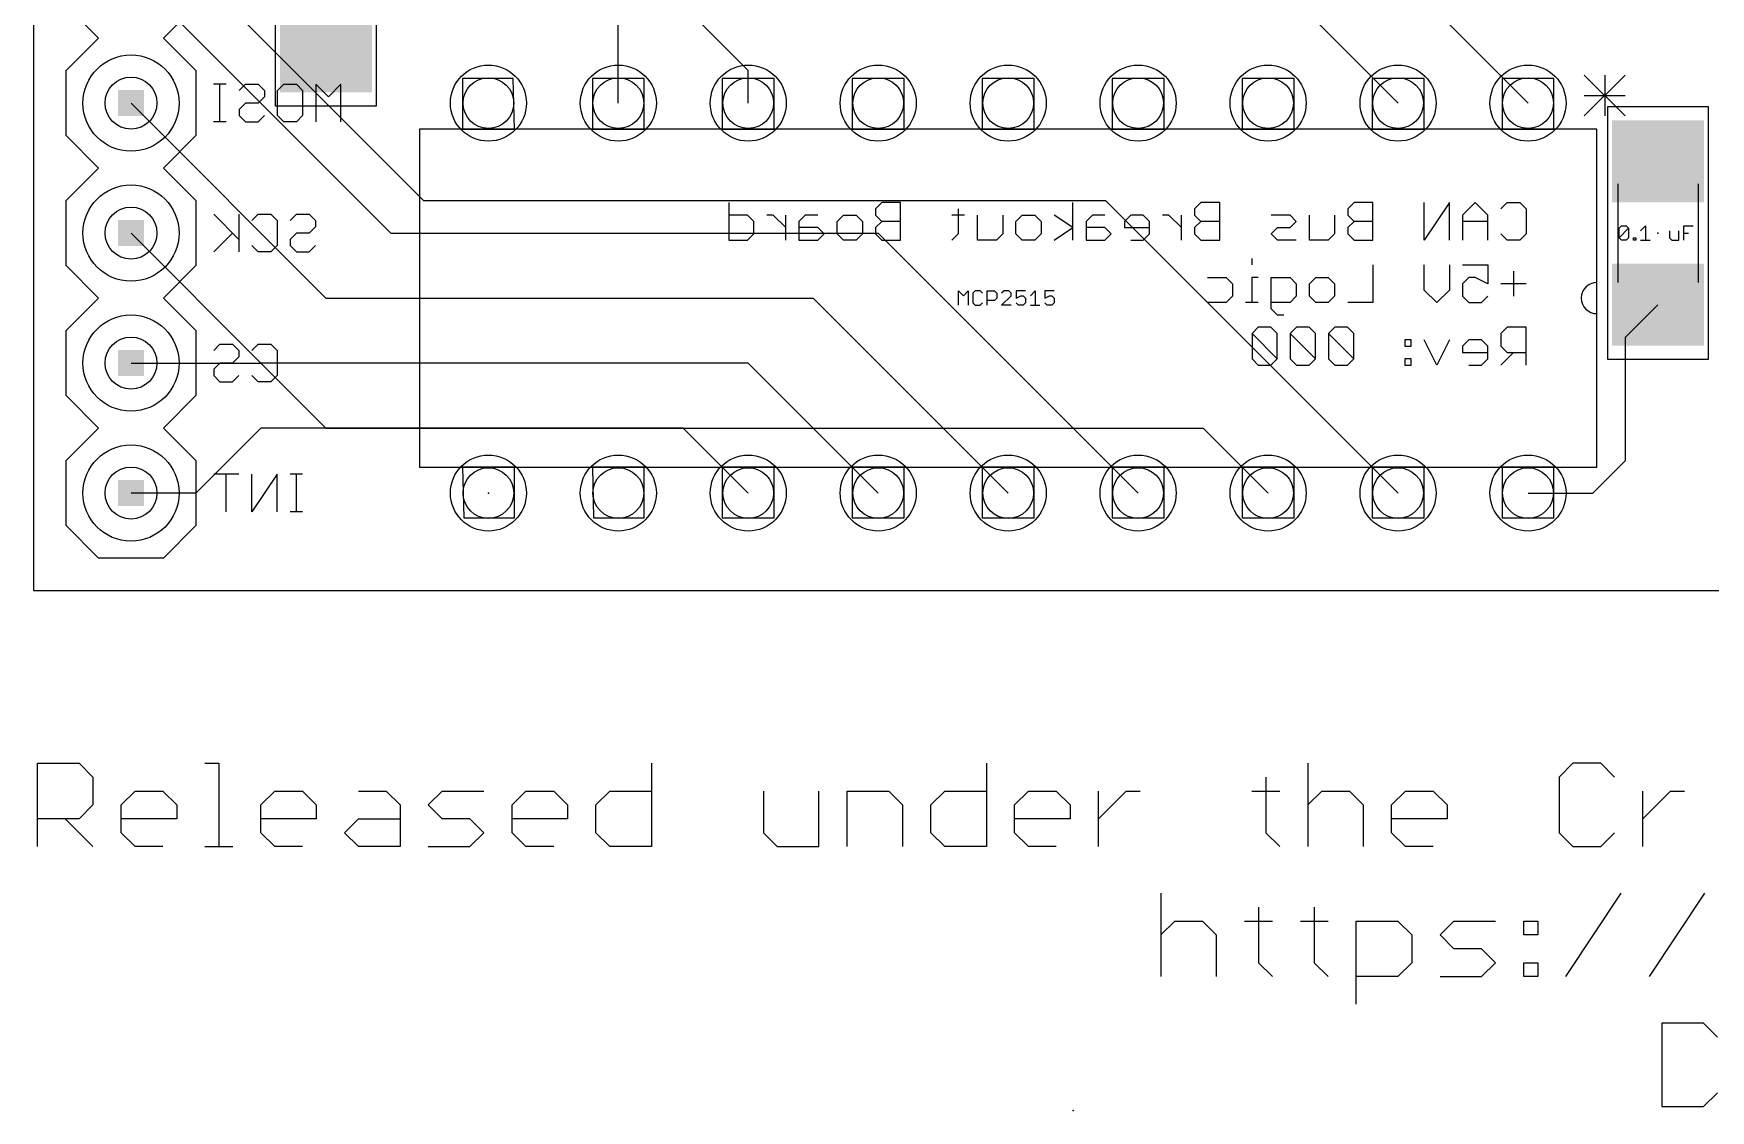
# Model space of a CAD drawing. Extents: x 0 to 107, y -11 to 80.
# Drawn here: x 0 to 32.78, y -10.16 to 10.88 of the extents above; entities that cross this region are included whole.
import ezdxf

# ---------------------------------------------------------------- set-up
doc = ezdxf.new("R2010")
doc.units = 0
for name, color, linetype in [('1', 14, 'CONTINUOUS'), ('16', 174, 'CONTINUOUS'), ('17', 94, 'CONTINUOUS'), ('20', 178, 'CONTINUOUS'), ('21', 251, 'CONTINUOUS'), ('23', 178, 'CONTINUOUS'), ('39', 14, 'CONTINUOUS'), ('44', 251, 'CONTINUOUS'), ('51', 134, 'CONTINUOUS'), ('52', 214, 'CONTINUOUS')]:
    doc.layers.add(name, color=color, linetype=linetype)

# ---------------------------------------------------------------- blocks, each defined once
blk = doc.blocks.new('RECT')
blk.add_solid([(-0.5, -0.5), (0.5, -0.5), (-0.5, 0.5), (0.5, 0.5)])
blk = doc.blocks.new('ROUNDP')
blk.add_circle((0, 0), 0.5)

msp = doc.modelspace()

# ---------------------------------------------------------------- linework, layer by layer
at = {"layer": '1'}
for p, q in [((0, 80.01), (0, 0)), ((11.43, 9.525), (11.43, 13.97)), ((13.97, 10.16), (12.7, 11.43)), ((24.765, 11.43), (26.67, 9.525)), ((13.97, 9.525), (13.97, 10.16)), ((31.115, 4.95), (31.75, 5.585)), ((31.115, 2.54), (31.115, 4.95)), ((1.905, 4.445), (4.445, 4.445)), ((4.445, 4.445), (5.715, 3.175)), ((5.715, 3.175), (22.86, 3.175)), ((22.86, 3.175), (24.13, 1.905)), ((30.48, 1.905), (31.115, 2.54)), ((29.21, 1.905), (30.48, 1.905)), ((0, 0), (99.695, 0))]:
    msp.add_line(p, q, dxfattribs=at)
at = {"layer": '16'}
for p, q in [((0, 80.01), (0, 0)), ((1.905, 12.065), (6.985, 6.985)), ((3.81, 11.43), (7.62, 7.62)), ((27.305, 11.43), (29.21, 9.525)), ((1.905, 9.525), (5.715, 5.715)), ((7.62, 7.62), (20.955, 7.62)), ((20.955, 7.62), (26.67, 1.905)), ((1.905, 6.985), (4.445, 4.445)), ((6.985, 6.985), (16.51, 6.985)), ((16.51, 6.985), (21.59, 1.905)), ((5.715, 5.715), (15.24, 5.715)), ((15.24, 5.715), (19.05, 1.905)), ((13.97, 4.445), (4.445, 4.445)), ((16.51, 1.905), (13.97, 4.445)), ((4.445, 3.175), (3.175, 1.905)), ((12.7, 3.175), (4.445, 3.175)), ((13.97, 1.905), (12.7, 3.175)), ((3.175, 1.905), (1.905, 1.905)), ((0, 0), (99.695, 0))]:
    msp.add_line(p, q, dxfattribs=at)
at = {"layer": '20'}
for p, q in [((0, 25.4), (0, 0)), ((0, 0), (38.1, 0))]:
    msp.add_line(p, q, dxfattribs=at)
at = {"layer": '21'}
for p, q in [((1.27, 10.795), (0.635, 11.43)), ((3.175, 11.43), (2.54, 10.795)), ((0.635, 10.16), (1.27, 10.795)), ((2.54, 10.795), (3.175, 10.16)), ((0.635, 8.89), (0.635, 10.16)), ((3.175, 10.16), (3.175, 8.89)), ((31.1074, 10.0711), (30.3108, 9.2746)), ((30.3108, 10.0711), (31.1074, 9.2746)), ((30.7091, 10.0711), (30.7091, 9.2746)), ((30.3108, 9.6728), (31.1074, 9.6728)), ((1.27, 8.255), (0.635, 8.89)), ((3.175, 8.89), (2.54, 8.255)), ((7.5438, 9.017), (7.5438, 2.413)), ((7.9248, 9.017), (7.5438, 9.017)), ((10.4648, 9.017), (9.8552, 9.017)), ((13.0048, 9.017), (12.3952, 9.017)), ((15.5448, 9.017), (14.9352, 9.017)), ((18.0848, 9.017), (17.4752, 9.017)), ((20.6248, 9.017), (20.0152, 9.017)), ((23.1648, 9.017), (22.5552, 9.017)), ((25.7048, 9.017), (25.0952, 9.017)), ((28.1178, 9.017), (27.6352, 9.017)), ((30.5562, 9.017), (30.3022, 9.017)), ((30.5562, 6.0198), (30.5562, 9.017)), ((0.635, 7.62), (1.27, 8.255)), ((2.54, 8.255), (3.175, 7.62)), ((0.635, 6.35), (0.635, 7.62)), ((3.175, 7.62), (3.175, 6.35)), ((1.27, 5.715), (0.635, 6.35)), ((3.175, 6.35), (2.54, 5.715)), ((30.5562, 5.4102), (30.5562, 6.0198)), ((1.27, 5.715), (0.635, 5.08)), ((3.175, 5.08), (2.54, 5.715)), ((30.5562, 2.413), (30.5562, 5.4102)), ((0.635, 3.81), (0.635, 5.08)), ((3.175, 5.08), (3.175, 3.81)), ((1.27, 3.175), (0.635, 3.81)), ((3.175, 3.81), (2.54, 3.175)), ((1.27, 3.175), (0.635, 2.54)), ((3.175, 2.54), (2.54, 3.175)), ((0.635, 1.27), (0.635, 2.54)), ((3.175, 2.54), (3.175, 1.27)), ((7.5438, 2.413), (7.9248, 2.413)), ((9.8552, 2.413), (10.4648, 2.413)), ((12.3952, 2.413), (13.0048, 2.413)), ((14.9352, 2.413), (15.5448, 2.413)), ((17.4752, 2.413), (18.0848, 2.413)), ((20.0152, 2.413), (20.6248, 2.413)), ((22.5552, 2.413), (23.1648, 2.413)), ((25.0952, 2.413), (25.7048, 2.413)), ((27.6352, 2.413), (28.2448, 2.413)), ((30.1752, 2.413), (30.5562, 2.413)), ((1.27, 0.635), (0.635, 1.27)), ((3.175, 1.27), (2.54, 0.635)), ((2.54, 0.635), (1.27, 0.635))]:
    msp.add_line(p, q, dxfattribs=at)
msp.add_arc((30.5562, 5.715), 0.3048, 90, 270, dxfattribs=at)
at = {"layer": '23'}
for p in [(31.75, 6.985), (8.89, 1.905), (20.32, -10.16)]:
    msp.add_point(p, dxfattribs=at)
at = {"layer": '39'}
for p, q in [((4.732, 9.465), (4.732, 14.411)), ((6.698, 14.411), (6.698, 9.465)), ((6.698, 9.465), (4.732, 9.465)), ((30.767, 4.512), (30.767, 9.458)), ((30.767, 9.458), (32.733, 9.458)), ((32.733, 9.458), (32.733, 4.512)), ((32.733, 4.512), (30.767, 4.512))]:
    msp.add_line(p, q, dxfattribs=at)
at = {"layer": '44'}
for centre, radius in [((1.905, 9.525), 0.508), ((8.89, 9.525), 0.4953), ((11.43, 9.525), 0.4953), ((13.97, 9.525), 0.4953), ((16.51, 9.525), 0.4953), ((19.05, 9.525), 0.4953), ((21.59, 9.525), 0.4953), ((24.13, 9.525), 0.4953), ((26.67, 9.525), 0.4953), ((29.21, 9.525), 0.4953), ((1.905, 6.985), 0.508), ((1.905, 4.445), 0.508), ((1.905, 1.905), 0.508), ((8.89, 1.905), 0.4953), ((11.43, 1.905), 0.4953), ((13.97, 1.905), 0.4953), ((16.51, 1.905), 0.4953), ((19.05, 1.905), 0.4953), ((21.59, 1.905), 0.4953), ((24.13, 1.905), 0.4953), ((26.67, 1.905), 0.4953), ((29.21, 1.905), 0.4953)]:
    msp.add_circle(centre, radius, dxfattribs=at)
at = {"layer": '51'}
for p, q in [((9.3726, 10.0076), (8.382, 10.0076)), ((8.382, 10.0076), (8.382, 9.017)), ((9.398, 9.017), (9.3726, 10.0076)), ((11.938, 10.0076), (10.922, 10.0076)), ((10.922, 10.0076), (10.922, 9.017)), ((11.938, 9.017), (11.938, 10.0076)), ((14.478, 10.0076), (13.462, 10.0076)), ((13.462, 10.0076), (13.462, 9.017)), ((14.478, 9.017), (14.478, 10.0076)), ((17.018, 10.0076), (16.002, 10.0076)), ((16.002, 10.0076), (16.002, 9.017)), ((17.018, 9.017), (17.018, 10.0076)), ((19.558, 10.0076), (18.542, 10.0076)), ((18.542, 10.0076), (18.542, 9.017)), ((19.558, 9.017), (19.558, 10.0076)), ((22.098, 10.0076), (21.082, 10.0076)), ((21.082, 10.0076), (21.082, 9.017)), ((22.098, 9.017), (22.098, 10.0076)), ((24.638, 10.0076), (23.622, 10.0076)), ((23.622, 10.0076), (23.622, 9.017)), ((24.638, 9.017), (24.638, 10.0076)), ((27.178, 10.0076), (26.162, 10.0076)), ((26.162, 10.0076), (26.162, 9.017)), ((27.178, 9.017), (27.178, 10.0076)), ((29.718, 10.0076), (28.702, 10.0076)), ((28.702, 10.0076), (28.702, 9.017)), ((29.718, 9.017), (29.718, 10.0076)), ((31.1074, 10.0711), (30.3108, 9.2746)), ((30.3108, 10.0711), (31.1074, 9.2746)), ((30.7091, 10.0711), (30.7091, 9.2746)), ((30.3108, 9.6728), (31.1074, 9.6728)), ((7.5438, 9.017), (7.5438, 2.413)), ((30.5562, 9.017), (7.5438, 9.017)), ((8.382, 9.017), (9.398, 9.017)), ((10.922, 9.017), (11.938, 9.017)), ((13.462, 9.017), (14.478, 9.017)), ((16.002, 9.017), (17.018, 9.017)), ((18.542, 9.017), (19.558, 9.017)), ((21.082, 9.017), (22.098, 9.017)), ((23.622, 9.017), (24.638, 9.017)), ((26.162, 9.017), (27.178, 9.017)), ((28.702, 9.017), (29.718, 9.017)), ((30.5562, 6.0198), (30.5562, 9.017)), ((30.963, 7.95), (30.963, 6.02)), ((32.537, 7.95), (32.537, 6.02)), ((30.9909, 7.0783), (31.0375, 7.1249)), ((30.9909, 6.8919), (30.9909, 7.0783)), ((30.9909, 6.8919), (31.1773, 7.0783)), ((31.0375, 6.8453), (30.9909, 6.8919)), ((31.0375, 7.1249), (31.1307, 7.1249)), ((31.1307, 7.1249), (31.1773, 7.0783)), ((31.1773, 6.8919), (31.1307, 6.8453)), ((31.1773, 7.0783), (31.1773, 6.8919)), ((31.2716, 6.8453), (31.2716, 6.8919)), ((31.2716, 6.8919), (31.3182, 6.8919)), ((31.3182, 6.8919), (31.3182, 6.8453)), ((31.4119, 7.0317), (31.5051, 7.1249)), ((31.5051, 7.1249), (31.5051, 6.8453)), ((31.9732, 7.0317), (31.9732, 6.8919)), ((31.9732, 6.8919), (32.0198, 6.8453)), ((32.1596, 6.8453), (32.1596, 7.0317)), ((32.2538, 6.8453), (32.2538, 7.1249)), ((32.2538, 7.1249), (32.4403, 7.1249)), ((32.2538, 6.9851), (32.347, 6.9851)), ((31.1307, 6.8453), (31.0375, 6.8453)), ((31.3182, 6.8453), (31.2716, 6.8453)), ((31.4119, 6.8453), (31.5983, 6.8453)), ((32.0198, 6.8453), (32.1596, 6.8453)), ((30.5562, 5.4102), (30.5562, 6.0198)), ((18.0804, 5.5753), (18.0804, 5.8549)), ((18.0804, 5.8549), (18.1736, 5.7617)), ((18.1736, 5.7617), (18.2668, 5.8549)), ((18.2668, 5.8549), (18.2668, 5.5753)), ((18.4077, 5.8549), (18.3611, 5.8083)), ((18.3611, 5.8083), (18.3611, 5.6219)), ((18.3611, 5.6219), (18.4077, 5.5753)), ((18.5009, 5.8549), (18.4077, 5.8549)), ((18.4077, 5.5753), (18.5009, 5.5753)), ((18.5475, 5.8083), (18.5009, 5.8549)), ((18.5009, 5.5753), (18.5475, 5.6219)), ((18.6417, 5.5753), (18.6417, 5.8549)), ((18.6417, 5.8549), (18.7815, 5.8549)), ((18.7815, 5.6685), (18.6417, 5.6685)), ((18.7815, 5.8549), (18.8281, 5.8083)), ((18.8281, 5.7151), (18.7815, 5.6685)), ((18.8281, 5.8083), (18.8281, 5.7151)), ((18.969, 5.8549), (18.9224, 5.8083)), ((18.9224, 5.5753), (19.1088, 5.7617)), ((19.1088, 5.5753), (18.9224, 5.5753)), ((19.0622, 5.8549), (18.969, 5.8549)), ((19.1088, 5.8083), (19.0622, 5.8549)), ((19.1088, 5.7617), (19.1088, 5.8083)), ((19.3894, 5.8549), (19.203, 5.8549)), ((19.203, 5.8549), (19.203, 5.7151)), ((19.203, 5.7151), (19.2962, 5.7617)), ((19.2496, 5.5753), (19.203, 5.6219)), ((19.3428, 5.5753), (19.2496, 5.5753)), ((19.2962, 5.7617), (19.3428, 5.7617)), ((19.3428, 5.7617), (19.3894, 5.7151)), ((19.3894, 5.6219), (19.3428, 5.5753)), ((19.3894, 5.7151), (19.3894, 5.6219)), ((19.4837, 5.7617), (19.5769, 5.8549)), ((19.4837, 5.5753), (19.6701, 5.5753)), ((19.5769, 5.8549), (19.5769, 5.5753)), ((19.9507, 5.8549), (19.7643, 5.8549)), ((19.7643, 5.8549), (19.7643, 5.7151)), ((19.7643, 5.7151), (19.8575, 5.7617)), ((19.8109, 5.5753), (19.7643, 5.6219)), ((19.9041, 5.5753), (19.8109, 5.5753)), ((19.8575, 5.7617), (19.9041, 5.7617)), ((19.9041, 5.7617), (19.9507, 5.7151)), ((19.9507, 5.6219), (19.9041, 5.5753)), ((19.9507, 5.7151), (19.9507, 5.6219)), ((30.5562, 2.413), (30.5562, 5.4102)), ((7.5438, 2.413), (30.5562, 2.413)), ((9.398, 2.413), (8.382, 2.413)), ((8.382, 2.413), (8.4074, 1.4224)), ((9.398, 1.4224), (9.398, 2.413)), ((11.938, 2.413), (10.922, 2.413)), ((10.922, 2.413), (10.9474, 1.4224)), ((11.938, 1.4224), (11.938, 2.413)), ((14.478, 2.413), (13.462, 2.413)), ((13.462, 2.413), (13.462, 1.4224)), ((14.478, 1.4224), (14.478, 2.413)), ((17.018, 2.413), (16.002, 2.413)), ((16.002, 2.413), (16.002, 1.4224)), ((17.018, 1.4224), (17.018, 2.413)), ((19.558, 2.413), (18.542, 2.413)), ((18.542, 2.413), (18.542, 1.4224)), ((19.558, 1.4224), (19.558, 2.413)), ((22.098, 2.413), (21.082, 2.413)), ((21.082, 2.413), (21.082, 1.4224)), ((22.098, 1.4224), (22.098, 2.413)), ((24.638, 2.413), (23.622, 2.413)), ((23.622, 2.413), (23.622, 1.4224)), ((24.638, 1.4224), (24.638, 2.413)), ((27.178, 2.413), (26.162, 2.413)), ((26.162, 2.413), (26.162, 1.4224)), ((27.178, 1.4224), (27.178, 2.413)), ((29.718, 2.413), (28.702, 2.413)), ((28.702, 2.413), (28.702, 1.4224)), ((29.718, 1.4224), (29.718, 2.413)), ((8.4074, 1.4224), (9.398, 1.4224)), ((10.9474, 1.4224), (11.938, 1.4224)), ((13.462, 1.4224), (14.478, 1.4224)), ((16.002, 1.4224), (17.018, 1.4224)), ((18.542, 1.4224), (19.558, 1.4224)), ((21.082, 1.4224), (22.098, 1.4224)), ((23.622, 1.4224), (24.638, 1.4224)), ((26.162, 1.4224), (27.178, 1.4224)), ((28.702, 1.4224), (29.718, 1.4224)), ((0.0762, -5.0038), (0.0762, -3.3768)), ((0.0762, -3.3768), (0.8897, -3.3768)), ((0.8897, -3.3768), (1.1609, -3.648)), ((3.3505, -3.3768), (3.6217, -3.3768)), ((3.6217, -3.3768), (3.6217, -5.0038)), ((12.0752, -3.3768), (12.0752, -5.0038)), ((18.6239, -3.3768), (18.6239, -5.0038)), ((24.9064, -3.3768), (24.9064, -5.0038)), ((30.089, -3.3768), (29.8179, -3.648)), ((30.6314, -3.3768), (30.089, -3.3768)), ((30.9025, -3.648), (30.6314, -3.3768)), ((1.1609, -3.648), (1.1609, -4.1903)), ((1.7134, -4.1903), (1.9845, -3.9191)), ((1.9845, -3.9191), (2.5269, -3.9191)), ((2.5269, -3.9191), (2.798, -4.1903)), ((4.442, -4.1903), (4.7131, -3.9191)), ((4.7131, -3.9191), (5.2554, -3.9191)), ((5.2554, -3.9191), (5.5266, -4.1903)), ((6.3503, -3.9191), (6.8926, -3.9191)), ((6.8926, -3.9191), (7.1638, -4.1903)), ((7.7163, -4.1903), (7.9874, -3.9191)), ((7.9874, -3.9191), (8.8009, -3.9191)), ((9.3534, -4.1903), (9.6246, -3.9191)), ((9.6246, -3.9191), (10.1669, -3.9191)), ((10.1669, -3.9191), (10.4381, -4.1903)), ((10.9906, -4.1903), (11.2617, -3.9191)), ((11.2617, -3.9191), (12.0752, -3.9191)), ((14.2649, -3.9191), (14.2649, -4.7326)), ((15.3495, -5.0038), (15.3495, -3.9191)), ((15.902, -5.0038), (15.902, -3.9191)), ((15.902, -3.9191), (16.7155, -3.9191)), ((16.7155, -3.9191), (16.9867, -4.1903)), ((17.5392, -4.1903), (17.8104, -3.9191)), ((17.8104, -3.9191), (18.6239, -3.9191)), ((19.1764, -4.1903), (19.4475, -3.9191)), ((19.4475, -3.9191), (19.9899, -3.9191)), ((19.9899, -3.9191), (20.261, -4.1903)), ((20.8135, -5.0038), (20.8135, -3.9191)), ((20.8135, -4.4615), (21.3558, -3.9191)), ((21.3558, -3.9191), (21.627, -3.9191)), ((23.815, -3.9191), (24.3573, -3.9191)), ((24.0861, -3.648), (24.0861, -4.7326)), ((24.9064, -4.1903), (25.1776, -3.9191)), ((25.1776, -3.9191), (25.7199, -3.9191)), ((25.7199, -3.9191), (25.9911, -4.1903)), ((26.5436, -4.1903), (26.8147, -3.9191)), ((26.8147, -3.9191), (27.3571, -3.9191)), ((27.3571, -3.9191), (27.6282, -4.1903)), ((29.8179, -3.648), (29.8179, -4.7326)), ((31.455, -5.0038), (31.455, -3.9191)), ((31.455, -4.4615), (31.9974, -3.9191)), ((31.9974, -3.9191), (32.2685, -3.9191)), ((1.1609, -4.1903), (0.8897, -4.4615)), ((1.7134, -4.7326), (1.7134, -4.1903)), ((2.798, -4.1903), (2.798, -4.4615)), ((4.442, -4.7326), (4.442, -4.1903)), ((5.5266, -4.1903), (5.5266, -4.4615)), ((7.1638, -4.1903), (7.1638, -5.0038)), ((7.9874, -4.4615), (7.7163, -4.1903)), ((9.3534, -4.7326), (9.3534, -4.1903)), ((10.4381, -4.1903), (10.4381, -4.4615)), ((10.9906, -4.7326), (10.9906, -4.1903)), ((16.9867, -4.1903), (16.9867, -5.0038)), ((17.5392, -4.7326), (17.5392, -4.1903)), ((19.1764, -4.7326), (19.1764, -4.1903)), ((20.261, -4.1903), (20.261, -4.4615)), ((25.9911, -4.1903), (25.9911, -5.0038)), ((26.5436, -4.7326), (26.5436, -4.1903)), ((27.6282, -4.1903), (27.6282, -4.4615)), ((0.8897, -4.4615), (0.0762, -4.4615)), ((0.6185, -4.4615), (1.1609, -5.0038)), ((2.798, -4.4615), (1.7134, -4.4615)), ((5.5266, -4.4615), (4.442, -4.4615)), ((6.0791, -4.7326), (6.3503, -4.4615)), ((6.3503, -4.4615), (7.1638, -4.4615)), ((8.5298, -4.4615), (7.9874, -4.4615)), ((8.8009, -4.7326), (8.5298, -4.4615)), ((10.4381, -4.4615), (9.3534, -4.4615)), ((20.261, -4.4615), (19.1764, -4.4615)), ((27.6282, -4.4615), (26.5436, -4.4615)), ((1.9845, -5.0038), (1.7134, -4.7326)), ((4.7131, -5.0038), (4.442, -4.7326)), ((6.3503, -5.0038), (6.0791, -4.7326)), ((8.5298, -5.0038), (8.8009, -4.7326)), ((9.6246, -5.0038), (9.3534, -4.7326)), ((11.2617, -5.0038), (10.9906, -4.7326)), ((14.2649, -4.7326), (14.5361, -5.0038)), ((17.8104, -5.0038), (17.5392, -4.7326)), ((19.4475, -5.0038), (19.1764, -4.7326)), ((24.0861, -4.7326), (24.3573, -5.0038)), ((26.8147, -5.0038), (26.5436, -4.7326)), ((29.8179, -4.7326), (30.089, -5.0038)), ((30.6314, -5.0038), (30.9025, -4.7326)), ((2.5269, -5.0038), (1.9845, -5.0038)), ((3.3505, -5.0038), (3.8928, -5.0038)), ((5.2554, -5.0038), (4.7131, -5.0038)), ((7.1638, -5.0038), (6.3503, -5.0038)), ((7.7163, -5.0038), (8.5298, -5.0038)), ((10.1669, -5.0038), (9.6246, -5.0038)), ((12.0752, -5.0038), (11.2617, -5.0038)), ((14.5361, -5.0038), (15.3495, -5.0038)), ((18.6239, -5.0038), (17.8104, -5.0038)), ((19.9899, -5.0038), (19.4475, -5.0038)), ((27.3571, -5.0038), (26.8147, -5.0038)), ((30.089, -5.0038), (30.6314, -5.0038)), ((22.0334, -5.9168), (22.0334, -7.5438)), ((23.9417, -6.188), (23.9417, -7.2726)), ((25.0331, -6.188), (25.0331, -7.2726)), ((29.9463, -7.5438), (31.0309, -5.9168)), ((31.5834, -7.5438), (32.6681, -5.9168)), ((22.0334, -6.7303), (22.3045, -6.4591)), ((22.3045, -6.4591), (22.8468, -6.4591)), ((22.8468, -6.4591), (23.118, -6.7303)), ((23.6705, -6.4591), (24.2128, -6.4591)), ((24.762, -6.4591), (25.3043, -6.4591)), ((25.8534, -8.0861), (25.8534, -6.4591)), ((25.8534, -6.4591), (26.6669, -6.4591)), ((26.6669, -6.4591), (26.938, -6.7303)), ((27.4905, -6.7303), (27.7617, -6.4591)), ((27.7617, -6.4591), (28.5752, -6.4591)), ((29.1277, -6.4591), (29.3989, -6.4591)), ((29.1277, -6.7303), (29.1277, -6.4591)), ((29.3989, -6.4591), (29.3989, -6.7303)), ((23.118, -6.7303), (23.118, -7.5438)), ((26.938, -6.7303), (26.938, -7.2726)), ((27.7617, -7.0015), (27.4905, -6.7303)), ((29.3989, -6.7303), (29.1277, -6.7303)), ((28.304, -7.0015), (27.7617, -7.0015)), ((28.5752, -7.2726), (28.304, -7.0015)), ((23.9417, -7.2726), (24.2128, -7.5438)), ((25.0331, -7.2726), (25.3043, -7.5438)), ((26.938, -7.2726), (26.6669, -7.5438)), ((28.304, -7.5438), (28.5752, -7.2726)), ((29.1277, -7.2726), (29.3989, -7.2726)), ((29.1277, -7.5438), (29.1277, -7.2726)), ((29.3989, -7.2726), (29.3989, -7.5438)), ((26.6669, -7.5438), (25.8534, -7.5438)), ((27.4905, -7.5438), (28.304, -7.5438)), ((29.3989, -7.5438), (29.1277, -7.5438)), ((31.8262, -8.4568), (31.8262, -10.0838)), ((32.6397, -8.4568), (31.8262, -8.4568)), ((32.9109, -8.728), (32.6397, -8.4568)), ((32.6397, -10.0838), (32.9109, -9.8126)), ((31.8262, -10.0838), (32.6397, -10.0838))]:
    msp.add_line(p, q, dxfattribs=at)
msp.add_arc((30.5562, 5.715), 0.3048, 90, 270, dxfattribs=at)
at = {"layer": '52'}
for p, q in [((3.7628, 9.8939), (3.5171, 9.8939)), ((3.64, 9.1567), (3.64, 9.8939)), ((4.0198, 9.7711), (4.1426, 9.8939)), ((4.1426, 9.8939), (4.3884, 9.8939)), ((4.3884, 9.8939), (4.5113, 9.7711)), ((4.7682, 9.7711), (4.8911, 9.8939)), ((4.8911, 9.8939), (5.1368, 9.8939)), ((5.1368, 9.8939), (5.2597, 9.7711)), ((5.7624, 9.6482), (5.5166, 9.8939)), ((5.5166, 9.8939), (5.5166, 9.1567)), ((6.0081, 9.8939), (5.7624, 9.6482)), ((6.0081, 9.1567), (6.0081, 9.8939)), ((4.1426, 9.5253), (4.0198, 9.4024)), ((4.3884, 9.5253), (4.1426, 9.5253)), ((4.5113, 9.6482), (4.3884, 9.5253)), ((4.5113, 9.7711), (4.5113, 9.6482)), ((4.7682, 9.2796), (4.7682, 9.7711)), ((5.2597, 9.7711), (5.2597, 9.2796)), ((4.0198, 9.4024), (4.0198, 9.2796)), ((4.0198, 9.2796), (4.1426, 9.1567)), ((4.3884, 9.1567), (4.5113, 9.2796)), ((4.8911, 9.1567), (4.7682, 9.2796)), ((5.2597, 9.2796), (5.1368, 9.1567)), ((3.7628, 9.1567), (3.5171, 9.1567)), ((4.1426, 9.1567), (4.3884, 9.1567)), ((5.1368, 9.1567), (4.8911, 9.1567)), ((13.5874, 7.5825), (13.5874, 6.8453)), ((16.5792, 7.5825), (16.4563, 7.4597)), ((16.9478, 7.5825), (16.5792, 7.5825)), ((16.9478, 6.8453), (16.9478, 7.5825)), ((20.3157, 6.8453), (20.3157, 7.5825)), ((22.816, 7.5825), (22.6931, 7.4597)), ((23.1846, 7.5825), (22.816, 7.5825)), ((23.1846, 6.8453), (23.1846, 7.5825)), ((25.8096, 7.5825), (25.6868, 7.4597)), ((26.1782, 7.5825), (25.8096, 7.5825)), ((26.1782, 6.8453), (26.1782, 7.5825)), ((27.6751, 7.5825), (27.1836, 6.8453)), ((27.1836, 6.8453), (27.1836, 7.5825)), ((27.6751, 6.8453), (27.6751, 7.5825)), ((28.1777, 7.5825), (27.932, 7.3368)), ((28.4235, 7.3368), (28.1777, 7.5825)), ((28.6804, 7.4597), (28.8033, 7.5825)), ((28.8033, 7.5825), (29.049, 7.5825)), ((29.049, 7.5825), (29.1719, 7.4597)), ((4.0123, 6.8624), (3.5208, 7.3539)), ((4.0123, 7.3539), (4.0123, 6.6167)), ((4.2692, 7.2311), (4.3921, 7.3539)), ((4.3921, 7.3539), (4.6379, 7.3539)), ((4.6379, 7.3539), (4.7607, 7.2311)), ((4.7607, 7.2311), (4.7607, 6.7396)), ((5.0177, 7.2311), (5.1405, 7.3539)), ((5.1405, 7.3539), (5.3863, 7.3539)), ((5.3863, 7.3539), (5.5091, 7.2311)), ((5.5091, 7.2311), (5.5091, 7.1082)), ((13.956, 7.3368), (13.5874, 7.3368)), ((14.0789, 7.2139), (13.956, 7.3368)), ((14.0789, 6.9682), (14.0789, 7.2139)), ((14.4568, 7.3368), (14.3339, 7.3368)), ((14.7025, 7.091), (14.4568, 7.3368)), ((14.7025, 6.8453), (14.7025, 7.3368)), ((15.0823, 7.3368), (14.9595, 7.2139)), ((14.9595, 7.2139), (14.9595, 6.8453)), ((15.3281, 7.3368), (15.0823, 7.3368)), ((15.7079, 7.2139), (15.8308, 7.3368)), ((15.7079, 6.9682), (15.7079, 7.2139)), ((15.8308, 7.3368), (16.0765, 7.3368)), ((16.0765, 7.3368), (16.1994, 7.2139)), ((16.1994, 7.2139), (16.1994, 6.9682)), ((16.4563, 7.4597), (16.4563, 7.3368)), ((16.4563, 7.3368), (16.5792, 7.2139)), ((16.5792, 7.2139), (16.4563, 7.091)), ((16.9478, 7.2139), (16.5792, 7.2139)), ((18.1951, 7.3368), (17.9494, 7.3368)), ((18.0723, 7.4597), (18.0723, 6.9682)), ((18.4521, 6.8453), (18.4521, 7.3368)), ((18.9436, 7.3368), (18.9436, 6.9682)), ((19.2005, 7.2139), (19.3234, 7.3368)), ((19.2005, 6.9682), (19.2005, 7.2139)), ((19.3234, 7.3368), (19.5691, 7.3368)), ((19.5691, 7.3368), (19.692, 7.2139)), ((19.692, 7.2139), (19.692, 6.9682)), ((20.3157, 7.091), (19.947, 7.3368)), ((20.6955, 7.3368), (20.5726, 7.2139)), ((20.5726, 7.2139), (20.5726, 6.8453)), ((20.9412, 7.3368), (20.6955, 7.3368)), ((21.4439, 7.3368), (21.321, 7.2139)), ((21.321, 7.2139), (21.321, 7.091)), ((21.6896, 7.3368), (21.4439, 7.3368)), ((21.8125, 7.2139), (21.6896, 7.3368)), ((21.8125, 6.9682), (21.8125, 7.2139)), ((22.1904, 7.3368), (22.0675, 7.3368)), ((22.4362, 7.091), (22.1904, 7.3368)), ((22.4362, 6.8453), (22.4362, 7.3368)), ((22.6931, 7.4597), (22.6931, 7.3368)), ((22.6931, 7.3368), (22.816, 7.2139)), ((22.816, 7.2139), (22.6931, 7.091)), ((23.1846, 7.2139), (22.816, 7.2139)), ((24.5585, 7.3368), (24.1899, 7.3368)), ((24.6814, 7.2139), (24.5585, 7.3368)), ((24.5585, 7.091), (24.6814, 7.2139)), ((24.9383, 6.8453), (24.9383, 7.3368)), ((25.4298, 7.3368), (25.4298, 6.9682)), ((25.6868, 7.4597), (25.6868, 7.3368)), ((25.6868, 7.3368), (25.8096, 7.2139)), ((25.8096, 7.2139), (25.6868, 7.091)), ((26.1782, 7.2139), (25.8096, 7.2139)), ((27.932, 7.3368), (27.932, 6.8453)), ((28.4235, 7.2139), (27.932, 7.2139)), ((28.4235, 6.8453), (28.4235, 7.3368)), ((29.1719, 7.4597), (29.1719, 6.9682)), ((3.8894, 6.9853), (3.5208, 6.6167)), ((5.1405, 6.9853), (5.0177, 6.8624)), ((5.3863, 6.9853), (5.1405, 6.9853)), ((5.5091, 7.1082), (5.3863, 6.9853)), ((13.956, 6.8453), (14.0789, 6.9682)), ((15.3281, 7.091), (14.9595, 7.091)), ((15.451, 6.9682), (15.3281, 7.091)), ((15.3281, 6.8453), (15.451, 6.9682)), ((15.8308, 6.8453), (15.7079, 6.9682)), ((16.1994, 6.9682), (16.0765, 6.8453)), ((16.4563, 7.091), (16.4563, 6.9682)), ((16.4563, 6.9682), (16.5792, 6.8453)), ((18.0723, 6.9682), (17.9494, 6.8453)), ((18.9436, 6.9682), (18.8207, 6.8453)), ((19.3234, 6.8453), (19.2005, 6.9682)), ((19.692, 6.9682), (19.5691, 6.8453)), ((19.947, 6.8453), (20.3157, 7.091)), ((20.9412, 7.091), (20.5726, 7.091)), ((21.0641, 6.9682), (20.9412, 7.091)), ((20.9412, 6.8453), (21.0641, 6.9682)), ((21.321, 7.091), (21.8125, 7.091)), ((21.6896, 6.8453), (21.8125, 6.9682)), ((22.6931, 7.091), (22.6931, 6.9682)), ((22.6931, 6.9682), (22.816, 6.8453)), ((24.1899, 6.9682), (24.3128, 7.091)), ((24.3128, 6.8453), (24.1899, 6.9682)), ((24.3128, 7.091), (24.5585, 7.091)), ((25.4298, 6.9682), (25.307, 6.8453)), ((25.6868, 7.091), (25.6868, 6.9682)), ((25.6868, 6.9682), (25.8096, 6.8453)), ((28.8033, 6.8453), (28.6804, 6.9682)), ((29.1719, 6.9682), (29.049, 6.8453)), ((4.3921, 6.6167), (4.2692, 6.7396)), ((4.6379, 6.6167), (4.3921, 6.6167)), ((4.7607, 6.7396), (4.6379, 6.6167)), ((5.0177, 6.8624), (5.0177, 6.7396)), ((5.0177, 6.7396), (5.1405, 6.6167)), ((5.1405, 6.6167), (5.3863, 6.6167)), ((5.3863, 6.6167), (5.5091, 6.7396)), ((13.5874, 6.8453), (13.956, 6.8453)), ((14.9595, 6.8453), (15.3281, 6.8453)), ((16.0765, 6.8453), (15.8308, 6.8453)), ((16.5792, 6.8453), (16.9478, 6.8453)), ((18.8207, 6.8453), (18.4521, 6.8453)), ((19.5691, 6.8453), (19.3234, 6.8453)), ((20.5726, 6.8453), (20.9412, 6.8453)), ((21.4439, 6.8453), (21.6896, 6.8453)), ((22.816, 6.8453), (23.1846, 6.8453)), ((24.6814, 6.8453), (24.3128, 6.8453)), ((25.307, 6.8453), (24.9383, 6.8453)), ((25.8096, 6.8453), (26.1782, 6.8453)), ((29.049, 6.8453), (28.8033, 6.8453)), ((23.8101, 6.4862), (23.8101, 6.3633)), ((26.1782, 6.3633), (26.1782, 5.6261)), ((27.1836, 5.8718), (27.1836, 6.3633)), ((27.6751, 6.3633), (27.6751, 5.8718)), ((27.932, 6.3633), (28.4235, 6.3633)), ((28.4235, 6.3633), (28.4235, 5.9947)), ((28.9262, 6.2405), (28.9262, 5.749)), ((22.9426, 6.1176), (23.3112, 6.1176)), ((23.3112, 6.1176), (23.434, 5.9947)), ((23.434, 5.9947), (23.434, 5.749)), ((23.933, 6.1176), (23.8101, 6.1176)), ((23.8101, 6.1176), (23.8101, 5.6261)), ((24.1899, 5.5032), (24.1899, 6.1176)), ((24.1899, 6.1176), (24.5585, 6.1176)), ((24.5585, 6.1176), (24.6814, 5.9947)), ((24.6814, 5.9947), (24.6814, 5.749)), ((24.9383, 5.9947), (25.0612, 6.1176)), ((24.9383, 5.749), (24.9383, 5.9947)), ((25.0612, 6.1176), (25.307, 6.1176)), ((25.307, 6.1176), (25.4298, 5.9947)), ((25.4298, 5.9947), (25.4298, 5.749)), ((28.0549, 6.1176), (27.932, 5.9947)), ((27.932, 5.9947), (27.932, 5.749)), ((28.1777, 6.1176), (28.0549, 6.1176)), ((28.4235, 5.9947), (28.1777, 6.1176)), ((29.1719, 5.9947), (28.6804, 5.9947)), ((23.3112, 5.6261), (22.9426, 5.6261)), ((23.434, 5.749), (23.3112, 5.6261)), ((23.933, 5.6261), (23.6873, 5.6261)), ((24.5585, 5.6261), (24.1899, 5.6261)), ((24.6814, 5.749), (24.5585, 5.6261)), ((25.0612, 5.6261), (24.9383, 5.749)), ((25.307, 5.6261), (25.0612, 5.6261)), ((25.4298, 5.749), (25.307, 5.6261)), ((26.1782, 5.6261), (25.6868, 5.6261)), ((27.4293, 5.6261), (27.1836, 5.8718)), ((27.6751, 5.8718), (27.4293, 5.6261)), ((27.932, 5.749), (28.0549, 5.6261)), ((28.0549, 5.6261), (28.3006, 5.6261)), ((28.3006, 5.6261), (28.4235, 5.749)), ((24.3128, 5.3804), (24.1899, 5.5032)), ((24.4357, 5.3804), (24.3128, 5.3804)), ((23.9386, 5.1441), (23.8157, 5.0213)), ((23.8157, 5.0213), (23.8157, 4.5298)), ((24.3072, 4.5298), (23.8157, 5.0213)), ((24.1843, 5.1441), (23.9386, 5.1441)), ((24.3072, 5.0213), (24.1843, 5.1441)), ((24.3072, 4.5298), (24.3072, 5.0213)), ((24.687, 5.1441), (24.5641, 5.0213)), ((24.5641, 5.0213), (24.5641, 4.5298)), ((25.0556, 4.5298), (24.5641, 5.0213)), ((24.9327, 5.1441), (24.687, 5.1441)), ((25.0556, 5.0213), (24.9327, 5.1441)), ((25.0556, 4.5298), (25.0556, 5.0213)), ((25.4354, 5.1441), (25.3125, 5.0213)), ((25.3125, 5.0213), (25.3125, 4.5298)), ((25.804, 4.5298), (25.3125, 5.0213)), ((25.6812, 5.1441), (25.4354, 5.1441)), ((25.804, 5.0213), (25.6812, 5.1441)), ((25.804, 4.5298), (25.804, 5.0213)), ((28.8033, 5.1441), (28.6804, 5.0213)), ((28.6804, 5.0213), (28.6804, 4.7755)), ((29.1719, 5.1441), (28.8033, 5.1441)), ((29.1719, 4.4069), (29.1719, 5.1441)), ((3.5208, 4.6911), (3.6437, 4.8139)), ((3.6437, 4.8139), (3.8894, 4.8139)), ((3.8894, 4.8139), (4.0123, 4.6911)), ((4.0123, 4.6911), (4.0123, 4.5682)), ((4.2692, 4.6911), (4.3921, 4.8139)), ((4.3921, 4.8139), (4.6379, 4.8139)), ((4.6379, 4.8139), (4.7607, 4.6911)), ((4.7607, 4.6911), (4.7607, 4.1996)), ((26.9267, 4.8984), (26.8038, 4.8984)), ((26.8038, 4.8984), (26.8038, 4.7755)), ((26.8038, 4.7755), (26.9267, 4.7755)), ((26.9267, 4.7755), (26.9267, 4.8984)), ((27.4293, 4.4069), (27.1836, 4.8984)), ((27.6751, 4.8984), (27.4293, 4.4069)), ((28.0549, 4.8984), (27.932, 4.7755)), ((27.932, 4.7755), (27.932, 4.6526)), ((27.932, 4.6526), (28.4235, 4.6526)), ((28.3006, 4.8984), (28.0549, 4.8984)), ((28.4235, 4.7755), (28.3006, 4.8984)), ((28.4235, 4.5298), (28.4235, 4.7755)), ((28.6804, 4.7755), (28.8033, 4.6526)), ((28.9262, 4.6526), (28.6804, 4.4069)), ((28.8033, 4.6526), (29.1719, 4.6526)), ((3.6437, 4.4453), (3.5208, 4.3224)), ((3.5208, 4.3224), (3.5208, 4.1996)), ((3.8894, 4.4453), (3.6437, 4.4453)), ((4.0123, 4.5682), (3.8894, 4.4453)), ((23.8157, 4.5298), (23.9386, 4.4069)), ((23.9386, 4.4069), (24.1843, 4.4069)), ((24.1843, 4.4069), (24.3072, 4.5298)), ((24.5641, 4.5298), (24.687, 4.4069)), ((24.687, 4.4069), (24.9327, 4.4069)), ((24.9327, 4.4069), (25.0556, 4.5298)), ((25.3125, 4.5298), (25.4354, 4.4069)), ((25.4354, 4.4069), (25.6812, 4.4069)), ((25.6812, 4.4069), (25.804, 4.5298)), ((26.9267, 4.5298), (26.8038, 4.5298)), ((26.8038, 4.5298), (26.8038, 4.4069)), ((26.8038, 4.4069), (26.9267, 4.4069)), ((26.9267, 4.4069), (26.9267, 4.5298)), ((28.0549, 4.4069), (28.3006, 4.4069)), ((28.3006, 4.4069), (28.4235, 4.5298)), ((3.5208, 4.1996), (3.6437, 4.0767)), ((3.6437, 4.0767), (3.8894, 4.0767)), ((3.8894, 4.0767), (4.0123, 4.1996)), ((4.3921, 4.0767), (4.2692, 4.1996)), ((4.6379, 4.0767), (4.3921, 4.0767)), ((4.7607, 4.1996), (4.6379, 4.0767)), ((4.0123, 2.2739), (3.5208, 2.2739)), ((3.7666, 1.5367), (3.7666, 2.2739)), ((4.7607, 2.2739), (4.2692, 1.5367)), ((4.2692, 1.5367), (4.2692, 2.2739)), ((4.7607, 1.5367), (4.7607, 2.2739)), ((5.2597, 2.2739), (5.0139, 2.2739)), ((5.1368, 1.5367), (5.1368, 2.2739)), ((5.2597, 1.5367), (5.0139, 1.5367))]:
    msp.add_line(p, q, dxfattribs=at)

# ---------------------------------------------------------------- block references
at = {"layer": '1', "xscale": 1.6, "yscale": 1.8}
for p, rotation in [((5.715, 10.538), 90), ((31.75, 8.385), 270), ((31.75, 5.585), 270)]:
    msp.add_blockref('RECT', p, dxfattribs=dict(at, rotation=rotation))
at = {"layer": '17', "xscale": 1.8796, "yscale": 1.8796}
for p in [(1.905, 9.525), (1.905, 9.525), (1.905, 6.985), (1.905, 6.985), (1.905, 4.445), (1.905, 4.445), (1.905, 1.905), (1.905, 1.905)]:
    msp.add_blockref('ROUNDP', p, dxfattribs=at)
at = {"layer": '17', "xscale": 1.4859, "yscale": 1.4859, "rotation": 270}
for p in [(8.89, 9.525), (8.89, 9.525), (11.43, 9.525), (11.43, 9.525), (13.97, 9.525), (13.97, 9.525), (16.51, 9.525), (16.51, 9.525), (19.05, 9.525), (19.05, 9.525), (21.59, 9.525), (21.59, 9.525), (24.13, 9.525), (24.13, 9.525), (26.67, 9.525), (26.67, 9.525), (29.21, 9.525), (29.21, 9.525), (8.89, 1.905), (8.89, 1.905), (11.43, 1.905), (11.43, 1.905), (13.97, 1.905), (13.97, 1.905), (16.51, 1.905), (16.51, 1.905), (19.05, 1.905), (19.05, 1.905), (21.59, 1.905), (21.59, 1.905), (24.13, 1.905), (24.13, 1.905), (26.67, 1.905), (26.67, 1.905), (29.21, 1.905), (29.21, 1.905)]:
    msp.add_blockref('ROUNDP', p, dxfattribs=at)
at = {"layer": '51'}
for p, xscale, yscale, rotation in [((5.7159, 10.6113), 0.7501, 1.7, 90), ((1.905, 9.525), 0.508, 0.508, 270), ((31.7491, 8.3117), 0.7501, 1.7, 270), ((1.905, 6.985), 0.508, 0.508, 270), ((31.7509, 5.6583), 0.7501, 1.7, 270), ((1.905, 4.445), 0.508, 0.508, 270), ((1.905, 1.905), 0.508, 0.508, 270)]:
    msp.add_blockref('RECT', p, dxfattribs=dict(at, xscale=xscale, yscale=yscale, rotation=rotation))

doc.saveas('drawing.dxf')
